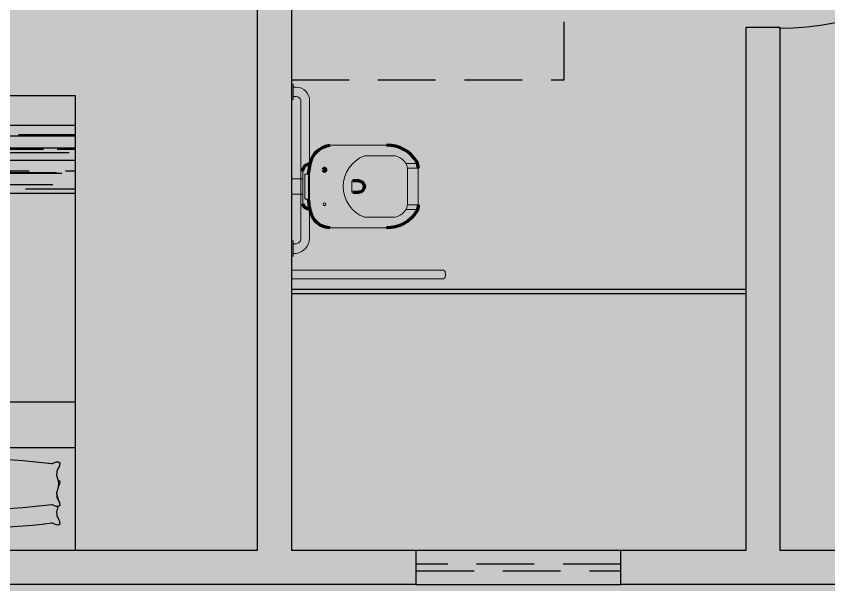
# Model space of a CAD drawing. Header units: centimetres. Extents: x 0 to 1814864, y -139216 to 99734.
# Drawn here: x 855079.2 to 855436.7, y -24900.6 to -24650.6 of the extents above; entities that cross this region are included whole.
import ezdxf

# ---------------------------------------------------------------- set-up
doc = ezdxf.new("R2010")
doc.units = ezdxf.units.CM
doc.header["$LTSCALE"] = 4
doc.linetypes.add('DASHED2', pattern=[9.524999999999999, 6.35, -3.175])
for name, color, linetype in [('0.1', 1, 'Continuous'), ('0.2', 2, 'Continuous'), ('0.4', 4, 'Continuous'), ('0.6', 6, 'Continuous'), ('02-CONT', 2, 'Continuous'), ('04', 254, 'Continuous'), ('AIT-LAY-HTC', 254, 'Continuous'), ('PDF1_PH - Metal', 253, 'Continuous'), ('PROJEÇÕES', 1, 'DASHED2')]:
    doc.layers.add(name, color=color, linetype=linetype)
doc.layers.add('PDF1_PH - Alv Construir', color=6, linetype='Continuous', lineweight=40)

# ---------------------------------------------------------------- blocks, each defined once
blk = doc.blocks.new('1_00e')
blk.add_lwpolyline([(-28.40539012428269, -52.25289090163764), (-25.40539012428269, -52.25289090163764), (-25.40539012428269, 47.74710909836236), (-28.40539012428269, 47.74710909836236)], close=True)
at = {"color": 1}
blk.add_arc((-28.40539012428326, -52.25289090163764), 100, 0, 90, dxfattribs=at)
blk = doc.blocks.new('Barra 3')
at = {"layer": 'PDF1_PH - Metal', "lineweight": 9}
for points in [[(19245.14185772219, 25719.83539646618), (19251.99860171888, 25719.83539646618), (19251.99860171888, 25718.97830346659), (19245.14185772219, 25718.97830346659)], [(19314.99755293517, 25719.83539646618), (19321.85473288964, 25719.83539646618), (19321.85473288964, 25718.97830346659), (19314.99755293517, 25718.97830346659)]]:
    blk.add_lwpolyline(points, close=True, dxfattribs=at)
for points in [[(19246.42749722157, 25717.69266396721), (19246.42749722157, 25718.97830346659)], [(19250.7129622195, 25717.69266396721), (19250.7129622195, 25718.97830346659)], [(19252.85569471847, 25715.54993146825), (19314.56900643537, 25715.54993146825)], [(19316.28319243454, 25717.69266396721), (19316.28319243454, 25718.97830346659)], [(19320.56909339026, 25717.69266396721), (19320.56909339026, 25718.97830346659)], [(19252.85569471847, 25711.69301297011), (19314.56900643537, 25711.69301297011)]]:
    blk.add_lwpolyline(points, dxfattribs=at)
for centre, radius, start, end in [((19253.42461139982, 25718.7625743121), 7.078440150872955, 188.6936103182999, 267.1299358179983), ((19253.00712313949, 25717.84408480383), 2.29914551384984, 183.773530933657, 266.2235994042778), ((19314.35059962556, 25717.91549670232), 6.222484964168509, 270.0360541296536, 357.9477482445207), ((19313.99598297072, 25717.76538724945), 2.288361905274916, 284.5016396748188, 358.1815433945518)]:
    blk.add_arc(centre, radius, start, end, dxfattribs=at)
blk = doc.blocks.new('bacia sanit')
at = {"layer": 'PDF1_PH - Metal', "lineweight": 9}
for points in [[(16873.71107896911, 24771.42362813914), (16898.99663033026, 24771.42362813914)], [(16889.13962487723, 24766.70918068363), (16889.56817137702, 24766.70918068363), (16889.99671787682, 24766.70918068363), (16890.42526437661, 24766.70918068363), (16890.8538108764, 24766.70918068363), (16899.42517683005, 24766.70918068363), (16899.85372332984, 24766.70918068363), (16900.28226982964, 24766.70918068363), (16900.71081632943, 24766.70918068363), (16901.13936282922, 24766.70918068363), (16901.56790932902, 24766.70918068363)], [(16912.78775159359, 24763.28080868529), (16907.66906866406, 24763.28080868529)], [(16861.71134101713, 24745.84860314918), (16861.71134101713, 24746.138076778), (16861.71134101713, 24759.85243668694), (16861.71134101713, 24760.70952968653)], [(16908.42508928349, 24761.13807618632), (16912.71055428142, 24761.13807618632), (16913.13910078121, 24761.13807618632)], [(16908.42508928349, 24761.13807618632), (16908.42508928349, 24760.70952968653), (16908.42508928349, 24760.28098318673), (16908.42508928349, 24759.85243668694), (16908.42508928349, 24759.42389018715), (16908.42508928349, 24758.99490772958), (16908.42508928349, 24758.56636122978), (16908.42508928349, 24758.13781472999), (16908.42508928349, 24757.7092682302), (16908.42508928349, 24757.2807217304), (16908.42508928349, 24756.85217523061), (16908.42508928349, 24756.42362873082)], [(16913.13910078121, 24761.13807618632), (16913.13910078121, 24760.70952968653), (16913.13910078121, 24760.28098318673), (16913.13910078121, 24759.85243668694), (16913.13910078121, 24759.42389018715), (16913.13910078121, 24758.99490772958), (16913.13910078121, 24758.56636122978), (16913.13910078121, 24758.13781472999), (16913.13910078121, 24757.7092682302), (16913.13910078121, 24757.2807217304), (16913.13910078121, 24756.85217523061), (16913.13910078121, 24756.42362873082), (16913.13910078121, 24755.99508223102), (16913.13910078121, 24755.56653573123), (16913.13910078121, 24755.13798923144), (16913.13910078121, 24754.70944273164), (16913.13910078121, 24754.28089623185), (16913.13910078121, 24753.85234973206), (16913.13910078121, 24753.42380323226), (16913.13910078121, 24752.99525673247), (16913.13910078121, 24752.56671023268), (16913.13910078121, 24752.13816373288), (16913.13910078121, 24751.70961723309), (16913.13910078121, 24751.2810707333), (16913.13910078121, 24750.85252423351), (16913.13910078121, 24750.42397773371), (16913.13910078121, 24749.99543123392), (16913.13910078121, 24749.56688473413), (16913.13910078121, 24749.13833823433), (16913.13910078121, 24748.70979173454), (16913.13910078121, 24748.28080927696), (16913.13910078121, 24747.85226277717), (16913.13910078121, 24747.42371627738), (16913.13910078121, 24746.99516977758), (16913.13910078121, 24746.56662327779), (16913.13910078121, 24746.138076778), (16913.13910078121, 24745.7095302782), (16913.13910078121, 24745.28098377841), (16913.13910078121, 24744.85243727862)], [(16861.71134101713, 24756.42362873082), (16856.56878301961, 24756.42362873082)], [(16862.56843401671, 24758.13781472999), (16862.56843401671, 24757.7092682302), (16862.56843401671, 24757.2807217304), (16862.56843401671, 24748.70979173454), (16862.56843401671, 24748.28080927696), (16862.56843401671, 24747.85226277717)], [(16862.99698051651, 24747.42415223516), (16862.99698051651, 24747.42371627738), (16863.4255270163, 24747.42371627738), (16863.85407351609, 24747.42371627738), (16864.28262001589, 24747.42371627738), (16864.28262001589, 24752.99525673247), (16864.28262001589, 24758.56636122978), (16863.85407351609, 24758.56636122978), (16863.4255270163, 24758.56636122978), (16862.99698051651, 24758.56636122978)], [(16884.42517742173, 24750.42397773371), (16883.99663092193, 24750.42397773371), (16883.56808442214, 24750.42397773371), (16883.56808442214, 24750.85252423351), (16883.56808442214, 24751.2810707333), (16883.56808442214, 24751.70961723309), (16883.56808442214, 24752.13816373288), (16883.56808442214, 24752.56671023268), (16883.56808442214, 24752.99525673247), (16883.56808442214, 24753.42380323226), (16883.56808442214, 24753.85234973206), (16883.56808442214, 24754.28089623185), (16883.56808442214, 24754.70944273164), (16883.56808442214, 24755.13798923144), (16883.56808442214, 24755.56653573123), (16883.99663092193, 24755.56653573123), (16883.99744104298, 24755.56734585228)], [(16908.42508928349, 24756.42362873082), (16908.42508928349, 24755.99508223102), (16908.42508928349, 24755.56653573123), (16908.42508928349, 24755.13798923144), (16908.42508928349, 24754.70944273164), (16908.42508928349, 24754.28089623185), (16908.42508928349, 24753.85234973206), (16908.42508928349, 24753.42380323226), (16908.42508928349, 24752.99525673247), (16908.42508928349, 24752.56671023268), (16908.42508928349, 24752.13816373289), (16908.42508928349, 24751.70961723309), (16908.42508928349, 24751.2810707333), (16908.42508928349, 24750.85252423351), (16908.42508928349, 24749.99543123392)], [(16861.71134101713, 24749.56688473413), (16856.56878301961, 24749.56688473413)], [(16908.42508928349, 24749.99543123392), (16908.42508928349, 24749.56688473413), (16908.42508928349, 24749.13833823433), (16908.42508928349, 24748.70979173454), (16908.42508928349, 24748.28080927696), (16908.42508928349, 24747.85226277717), (16908.42508928349, 24747.42371627738), (16908.42508928349, 24746.99516977758), (16908.42508928349, 24746.56662327779), (16908.42508928349, 24746.138076778), (16908.42508928349, 24745.7095302782), (16908.42508928349, 24745.28098377841), (16908.42508928349, 24744.85243727862)], [(16908.42508928349, 24744.85243727862), (16912.71055428142, 24744.85243727862), (16913.13910078121, 24744.85243727862)], [(16908.42508928349, 24744.85243727862), (16912.71055428142, 24744.85243727862), (16913.13910078121, 24744.85243727862)], [(16912.7877515936, 24742.70970477966), (16907.6148770092, 24742.70970477966)], [(16901.56790932902, 24739.28133278131), (16901.13936282922, 24739.28133278131), (16900.71081632943, 24739.28133278131), (16900.28226982964, 24739.28133278131), (16899.42517683005, 24739.28133278131), (16890.8538108764, 24739.28133278131), (16890.42526437661, 24739.28133278131), (16889.99671787682, 24739.28133278131), (16889.56817137702, 24739.28133278131), (16889.13962487723, 24739.28133278131)], [(16898.99663033026, 24734.5668853258), (16873.71107896911, 24734.5668853258)]]:
    blk.add_lwpolyline(points, dxfattribs=at)
at = {"layer": 'PDF1_PH - Metal', "lineweight": 211}
for points in [[(16913.13910078121, 24761.13807618632, 0.08652374986579098), (16912.5601488466, 24763.93430940064, 0.2649056019258861), (16898.99663033026, 24771.42362813914)], [(16913.13910078121, 24744.85243727862, -0.08652374986579098), (16912.5601488466, 24742.0562040643, -0.2649056019258861), (16898.99663033026, 24734.5668853258)]]:
    blk.add_lwpolyline(points, format="xyb", dxfattribs=at)
blk.add_lwpolyline([(16889.13962487723, 24752.99525673247), (16889.13962487723, 24752.99525673247), (16889.13962487723, 24752.99525673247)], dxfattribs=at)
at = {"layer": 'PDF1_PH - Metal', "lineweight": 9}
blk.add_circle((16871.35429119914, 24760.92358495753), 0.6430377285807504, dxfattribs=at)
at = {"layer": 'PDF1_PH - Metal', "lineweight": 211}
blk.add_circle((16871.35429119914, 24745.4954750072), 0.6430377285807504, dxfattribs=at)
for centre, radius, start, end in [((16873.97755076072, 24762.47483464584), 8.94849855074624, 90.32165930592623, 157.8055529537156), ((16864.79572645151, 24759.86013423894), 3.199203984476569, 88.16607237225546, 164.6032088854475), ((16890.78227264866, 24757.22271283105), 26.53369519454447, 161.0139296208047, 177.0973389625547), ((16885.37709123892, 26015.0748689311), 1259.508278705145, 269.9347230283288, 270.0652769716712), ((16886.54773971925, 24752.99569269004), 2.585261260353408, 275.8679396431668, 84.13206045255166), ((16885.37709123892, 23700.8345760275), 1049.590382611246, 89.92166763752519, 90.07833236247481), ((16864.7720442973, 24745.99333996359), 3.064123580200214, 177.2925714783312, 274.2592874148013), ((16892.19590696531, 24749.58474156546), 27.99681443693976, 184.4269647530196, 198.8012709750274), ((16875.20220854027, 24744.92084199191), 10.46077846249875, 204.6269905978502, 261.8048702837525)]:
    blk.add_arc(centre, radius, start, end, dxfattribs=at)
at = {"layer": 'PDF1_PH - Metal', "lineweight": 9}
for centre, radius, start, end in [((16894.39901415799, 24752.99525673247), 14.6878482339949, 110.9821810202764, 249.0178189797236), ((16901.64556657512, 24759.7991413133), 6.910475725114796, 11.17196656108775, 90.64388130159239), ((16862.9969805165, 24758.13781472999), 0.4285464997919917, 89.99999999951359, 180), ((16862.9969805165, 24747.85269873495), 0.4285464997919917, 180, 270.0000000004864), ((16901.64556657512, 24746.19137215165), 6.910475725128292, 269.3561186984086, 348.8280334388647)]:
    blk.add_arc(centre, radius, start, end, dxfattribs=at)
blk = doc.blocks.new('CAMA-SOLTEIRO')
h = blk.add_hatch()
h.set_pattern_fill('AR-RROOF', color=256, scale=0.08, style=0)
h.set_pattern_definition([(0, (-259.2971654992087, -62.25848343646964), (0.176, 0.08), [1.2, -0.16, 0.4, -0.08]), (0, (-259.1907654992087, -62.21848343646964), (-0.08, 0.1064), [0.24, -0.0264, 0.48, -0.06]), (0, (-259.2571654992087, -62.19048343646964), (0.416, 0.0536), [0.64, -0.112, 0.32, -0.08])])
h.paths.add_polyline_path([(0.4499999999999886, -1.569999999997059), (-0.4500000000000455, -1.569999999997044), (-0.4500000000000455, -1.869999999999941), (0.4499999999999886, -1.869999999999969)])
at = {"layer": 'AIT-LAY-HTC'}
h = blk.add_hatch(color=254, dxfattribs=at)
h.paths.add_polyline_path([(0.4499999999999886, -0.6535763996212509), (-0.4499999999999886, -0.6535763996212509), (-0.4499999999999886, -1.569999999997044), (0.4499999999999886, -1.569999999997044)])
h.paths.add_polyline_path([(0.4499999999999886, -2.131628207280301e-14), (-0.4499999999999886, -7.105427357601002e-15), (-0.4500000000000455, -0.4535763996212623), (0.4499999999999886, -0.4535763996212623)])
h.paths.add_polyline_path([(0.3716982436171747, -0.373121244349754), (0.3723867664295994, -0.3861706267807321), (0.3655536251368972, -0.390699628518469), (0.3589239480322135, -0.390246726289142), (0.3496964401738865, -0.3873305654911334), (0.3375292817262334, -0.3814624037465322, -0.06240135273612517), (-0.3458491167673401, -0.3814624037465322), (-0.3580162752151068, -0.3873305654911476), (-0.3672437830732633, -0.3902467262891278), (-0.3738734601780038, -0.3906996285184547), (-0.3807066014707061, -0.3861706267807179), (-0.3800180786582814, -0.3731212443497398), (-0.3760551388454587, -0.3650755000255188), (-0.3677125645626802, -0.3491925823837292), (-0.367078841438115, -0.3321323483973302), (-0.3724699016728437, -0.3091402599489683), (-0.3738734601780038, -0.3092361431671051), (-0.3807066014707061, -0.3047071414293683), (-0.3800180786582814, -0.2916577589983902), (-0.3760551388454587, -0.2836120146741834), (-0.3731809529210182, -0.2781400276378534), (-0.3671426902825488, -0.2523877149917055), (-0.3671057082908646, -0.2513921359974702), (-0.3671426902825488, -0.2503965570033344), (-0.373180952921075, -0.2246442443571155), (-0.3760551388455156, -0.2191722573209276), (-0.3800180786582814, -0.2111265129965787), (-0.3807066014707061, -0.1980771305656006), (-0.3738734601780038, -0.1935481288278922), (-0.3724699016728437, -0.1936440120460148), (-0.367078841438115, -0.1706519235976387), (-0.3677125645626802, -0.1535916896112397), (-0.3760551388455156, -0.1377087719694785), (-0.3800180786582814, -0.1296630276452575), (-0.3807066014707061, -0.116613645214251), (-0.3738734601780038, -0.1120846434765284), (-0.3672437830733202, -0.1125375457058411), (-0.3580162752149931, -0.1154537065038497), (-0.3458491167673401, -0.1213218682484509, -0.06240135273612597), (0.3375292817262334, -0.1213218682484509), (0.3496964401739433, -0.1154537065038497), (0.3589239480322135, -0.1125375457058553), (0.3655536251368972, -0.1120846434765284), (0.3723867664295994, -0.1166136452142652), (0.3716982436171747, -0.1296630276452575), (0.3677353038042952, -0.1377087719695922), (0.3593927295215735, -0.1535916896112681), (0.3587590063970083, -0.1706519235976671), (0.364150066631737, -0.193644012046029), (0.3655536251368972, -0.193548128827878), (0.3723867664295994, -0.1980771305656006), (0.3716982436171747, -0.2111265129965929), (0.3677353038042384, -0.2191722573211123), (0.3648611178799115, -0.2246442443571297), (0.3588228552414421, -0.250396557003306), (0.358785873249758, -0.251392135997456), (0.3588228552414421, -0.2523877149917482), (0.3648611178799115, -0.2781400276378392), (0.3677353038042952, -0.2836120146742545), (0.3716982436171747, -0.2916577589984044), (0.3723867664295994, -0.3047071414293683), (0.3655536251368972, -0.3092361431670909), (0.364150066631737, -0.3091402599489825), (0.3587590063970083, -0.3321323483973586), (0.3593927295215735, -0.3491925823837292), (0.3677353038044657, -0.3650755000253483)], flags=16)
h.paths.add_polyline_path([(-0.4500000000000455, -1.869999999999926), (-0.4499999999999886, -1.99999999999995), (0.4499999999999886, -1.99999999999995), (0.4499999999999886, -1.869999999999969)])
h = blk.add_hatch(color=252, dxfattribs=at)
edge = h.paths.add_edge_path()
edge.add_line((0.3677353038042384, -0.1377087719696206), (0.3716982436171179, -0.1296630276452433))
edge.add_line((0.3716982436171747, -0.1296630276452433), (0.3723867664295994, -0.1166136452142652))
edge.add_line((0.3723867664295994, -0.1166136452142652), (0.3655536251368972, -0.1120846434765284))
edge.add_line((0.3655536251368972, -0.1120846434765284), (0.3589239480322135, -0.1125375457058411))
edge.add_line((0.3589239480322135, -0.1125375457058553), (0.3496964401739433, -0.1154537065038497))
edge.add_line((0.3496964401739433, -0.1154537065038355), (0.3375292817262334, -0.1213218682484509))
edge.add_ellipse((-0.004159917520553336, -2.848495806804841), major_axis=(1.943480023054445, 1.943480023054444), ratio=0.9999999999999957, start_angle=37.85859147788927, end_angle=52.14140852211052)
edge.add_line((-0.3458491167673401, -0.1213218682484651), (-0.35801627521505, -0.1154537065038497))
edge.add_line((-0.35801627521505, -0.1154537065038497), (-0.3672437830732633, -0.1125375457058553))
edge.add_line((-0.3672437830733202, -0.1125375457058553), (-0.3738734601780607, -0.1120846434765284))
edge.add_line((-0.3738734601780607, -0.1120846434765426), (-0.380706601470763, -0.116613645214251))
edge.add_line((-0.3807066014707061, -0.116613645214251), (-0.3800180786582814, -0.1296630276452433))
edge.add_line((-0.3800180786582814, -0.1296630276452433), (-0.3760551388454587, -0.1377087719697059))
edge.add_line((-0.3760551388454019, -0.1377087719697201), (-0.3677125645626802, -0.1535916896112681))
edge.add_line((-0.3677125645626802, -0.1535916896112681), (-0.367078841438115, -0.1706519235976671))
edge.add_line((-0.367078841438115, -0.1706519235976671), (-0.3724699016728437, -0.1936440120460148))
edge.add_line((-0.3724699016728437, -0.1936440120460148), (-0.3672437830733202, -0.1940010310572049))
edge.add_line((-0.3672437830733202, -0.1940010310572049), (-0.35801627521505, -0.1969171918551993))
edge.add_line((-0.35801627521505, -0.1969171918551993), (-0.3458491167673401, -0.2027853535998148))
edge.add_ellipse((-0.004159917520553336, -2.929959292156191), major_axis=(1.943480023054446, 1.943480023054447), ratio=0.9999999999999976, start_angle=37.85859147788932, end_angle=52.14140852211062, ccw=False)
edge.add_line((0.3375292817262334, -0.2027853535998148), (0.3496964401739433, -0.1969171918551851))
edge.add_line((0.3496964401739433, -0.1969171918551709), (0.3589239480322703, -0.1940010310572049))
edge.add_line((0.3589239480322135, -0.1940010310572049), (0.364150066631737, -0.193644012046029))
edge.add_line((0.364150066631737, -0.193644012046029), (0.3587590063970083, -0.1706519235976671))
edge.add_line((0.3587590063970083, -0.1706519235976671), (0.3593927295215735, -0.1535916896112681))
edge.add_line((0.3593927295215735, -0.1535916896112681), (0.3677353038042952, -0.1377087719696206))
edge = h.paths.add_edge_path()
edge.add_line((0.3585894172769599, -0.2513921359974987), (0.3588228552414421, -0.250396557003306))
edge.add_line((0.3588228552414421, -0.250396557003306), (0.3593927295215735, -0.2350551749626035))
edge.add_line((0.3593927295215735, -0.2350551749626035), (0.367735303804352, -0.2191722573207713))
edge.add_line((0.367735303804352, -0.2191722573207713), (0.3716982436171747, -0.2111265129966071))
edge.add_line((0.3716982436171747, -0.2111265129966071), (0.3723867664295994, -0.198077130565629))
edge.add_line((0.3723867664295994, -0.198077130565629), (0.3655536251368972, -0.1935481288278922))
edge.add_line((0.3655536251368972, -0.193548128827878), (0.3589239480322135, -0.1940010310571907))
edge.add_line((0.3589239480322135, -0.1940010310572049), (0.3496964401739433, -0.1969171918551993))
edge.add_line((0.3496964401739433, -0.1969171918551993), (0.3375292817262334, -0.2027853535998148))
edge.add_ellipse((-0.004159917520553336, -2.929959292156191), major_axis=(1.94348002305446, 1.94348002305446), ratio=0.9999999999999964, start_angle=37.85859147788919, end_angle=52.14140852211058)
edge.add_line((-0.3458491167673401, -0.2027853535998148), (-0.3580162752149931, -0.1969171918552135))
edge.add_line((-0.3580162752149931, -0.1969171918552135), (-0.3672437830733202, -0.1940010310571907))
edge.add_line((-0.3672437830733202, -0.1940010310571907), (-0.3738734601780038, -0.1935481288278638))
edge.add_line((-0.3738734601780038, -0.193548128827878), (-0.3807066014707061, -0.1980771305656006))
edge.add_line((-0.3807066014707061, -0.1980771305656006), (-0.3800180786582814, -0.2111265129965929))
edge.add_line((-0.3800180786582814, -0.2111265129965929), (-0.376055138845345, -0.2191722573210413))
edge.add_line((-0.376055138845345, -0.2191722573210413), (-0.3677125645626802, -0.2350551749625893))
edge.add_line((-0.3677125645626802, -0.2350551749626035), (-0.3671426902825488, -0.250396557003306))
edge.add_line((-0.3671426902825488, -0.2503965570032918), (-0.3669092523180666, -0.2513921359974702))
edge.add_line((-0.3669092523180666, -0.2513921359974702), (-0.3732120659238944, -0.278272720073609))
edge.add_line((-0.3732120659238944, -0.278272720073609), (-0.3759659441697067, -0.2921238786731593))
edge.add_line((-0.3759659441697067, -0.2921238786731593), (-0.3732120659238944, -0.3059750372728232))
edge.add_line((-0.3732120659238944, -0.3059750372728232), (-0.367078841438115, -0.3321323483973302))
edge.add_line((-0.367078841438115, -0.3321323483973302), (-0.3677125645626802, -0.3491925823837292))
edge.add_line((-0.3677125645626802, -0.3491925823837292), (-0.3760551388454587, -0.3650755000255756))
edge.add_line((-0.3760551388454587, -0.3650755000255756), (-0.3800180786582814, -0.3731212443497398))
edge.add_line((-0.3800180786582814, -0.3731212443497398), (-0.3807066014707061, -0.3861706267807179))
edge.add_line((-0.3807066014707061, -0.3861706267807179), (-0.3738734601780607, -0.3906996285184547))
edge.add_line((-0.3738734601780607, -0.390699628518469), (-0.3672437830733202, -0.390246726289142))
edge.add_line((-0.3672437830733202, -0.3902467262891278), (-0.35801627521505, -0.3873305654911192))
edge.add_line((-0.3580162752149931, -0.3873305654911192), (-0.3458491167673401, -0.381462403746518))
edge.add_ellipse((-0.004159917520553336, 2.345711534809816), major_axis=(1.943480023054408, 1.943480023054407), ratio=0.9999999999999963, start_angle=217.8585914778892, end_angle=232.1414085221106)
edge.add_line((0.3375292817262334, -0.3814624037465322), (0.3496964401739433, -0.3873305654911476))
edge.add_line((0.3496964401739433, -0.3873305654911476), (0.3589239480321567, -0.390246726289142))
edge.add_line((0.3589239480321567, -0.390246726289142), (0.3655536251368403, -0.3906996285184832))
edge.add_line((0.3655536251368972, -0.390699628518469), (0.3723867664295994, -0.3861706267807321))
edge.add_line((0.3723867664295994, -0.3861706267807321), (0.3716982436171747, -0.373121244349754))
edge.add_line((0.3716982436171747, -0.3731212443497398), (0.3677353038042384, -0.3650755000254762))
edge.add_line((0.3677353038042384, -0.3650755000254762), (0.3593927295215735, -0.3491925823837292))
edge.add_line((0.3593927295215735, -0.3491925823837292), (0.3587590063970083, -0.3321323483973302))
edge.add_line((0.3587590063970083, -0.3321323483973444), (0.3648922308827878, -0.3059750372727663))
edge.add_line((0.3648922308827878, -0.3059750372727521), (0.3676461091286001, -0.2921238786731735))
edge.add_line((0.3676461091286001, -0.2921238786731735), (0.3648922308827878, -0.2782727200736659))
edge.add_line((0.3648922308827878, -0.2782727200736659), (0.3585894172769599, -0.2513921359974987))
for points in [[(0.4499999999999886, -0.6535763996212509), (0.4499999999999886, -0.4535763996212623), (-0.4499999999999886, -0.4535763996212623), (-0.4499999999999886, -0.6535763996212509)], [(-0.4499999999999886, -1.569999999997044), (0.4499999999999886, -1.569999999997044), (0.4499999999999886, -1.869999999999955), (-0.4499999999999886, -1.869999999999955)]]:
    blk.add_hatch(color=252, dxfattribs=at).paths.add_polyline_path(points)
for p, q in [((-0.4500000000000455, 7.105427357601002e-15), (0.4499999999999886, -7.105427357601002e-15)), ((-0.4500000000000455, 7.105427357601002e-15), (-0.4499999999999886, -1.99999999999995)), ((0.4499999999999886, -7.105427357601002e-15), (0.4499999999999886, -1.99999999999995)), ((0.4499999999999886, -0.05000000000000426), (0.4499999999999886, -1.949999999999953)), ((0.4499999999999886, -0.4535763996212623), (-0.4499999999999886, -0.4535763996212623)), ((0.4499999999999886, -0.6535763996212509), (-0.4499999999999886, -0.6535763996212509)), ((-0.4499999999999886, -1.569999999997044), (0.4499999999999886, -1.569999999997044)), ((-0.4499999999999886, -1.869999999999941), (0.4499999999999886, -1.869999999999955)), ((-0.4499999999999886, -1.99999999999995), (0.4499999999999886, -1.99999999999995))]:
    blk.add_line(p, q)
for points in [[(-0.3724699016728437, -0.1936440120460148), (-0.367078841438115, -0.1706519235976529), (-0.3677125645626802, -0.1535916896112539), (-0.3760551388454587, -0.1377087719695353), (-0.3800180786582814, -0.1296630276452433), (-0.3807066014707061, -0.1166136452142652), (-0.3738734601780038, -0.1120846434765284), (-0.3672437830733202, -0.1125375457058553), (-0.35801627521505, -0.1154537065038497), (-0.3458491167673401, -0.1213218682484651)], [(0.364150066631737, -0.1936440120460148), (0.3587590063970083, -0.1706519235976671), (0.3593927295215735, -0.1535916896112539), (0.3677353038042952, -0.1377087719695496), (0.3716982436171747, -0.1296630276452575), (0.3723867664295994, -0.1166136452142652), (0.3655536251368972, -0.1120846434765284), (0.3589239480322135, -0.1125375457058553), (0.3496964401739433, -0.1154537065038497), (0.3375292817262334, -0.1213218682484651)], [(-0.3458491167673401, -0.3814624037465322), (-0.35801627521505, -0.3873305654911476), (-0.3672437830733202, -0.3902467262891278), (-0.3738734601780038, -0.3906996285184547), (-0.3807066014707061, -0.3861706267807179), (-0.3800180786582814, -0.3731212443497398), (-0.3760551388454587, -0.3650755000254478), (-0.3677125645626802, -0.3491925823837292), (-0.367078841438115, -0.3321323483973302), (-0.3732120659238944, -0.3059750372727663), (-0.3759659441697067, -0.2921238786731593), (-0.3732120659238944, -0.2782727200735664), (-0.367078841438115, -0.2521154089490025), (-0.3677125645626802, -0.2350551749626035), (-0.3760551388454587, -0.219172257320885), (-0.3800180786582814, -0.2111265129965929), (-0.3807066014707061, -0.1980771305656148), (-0.3738734601780038, -0.193548128827878), (-0.3672437830733202, -0.1940010310572049), (-0.35801627521505, -0.1969171918551993), (-0.3458491167673401, -0.2027853535998148)], [(0.3375292817262334, -0.3814624037465322), (0.3496964401739433, -0.3873305654911476), (0.3589239480322135, -0.390246726289142), (0.3655536251368972, -0.390699628518469), (0.3723867664295994, -0.3861706267807321), (0.3716982436171747, -0.373121244349754), (0.3677353038042952, -0.365075500025462), (0.3593927295215735, -0.3491925823837434), (0.3587590063970083, -0.3321323483973444), (0.3648922308827878, -0.3059750372727805), (0.3676461091286001, -0.2921238786731735), (0.3648922308827878, -0.2782727200735806), (0.3587590063970083, -0.2521154089490167), (0.3593927295215735, -0.2350551749626035), (0.3677353038042952, -0.219172257320885), (0.3716982436171747, -0.2111265129966071), (0.3723867664295994, -0.1980771305656148), (0.3655536251368972, -0.193548128827878), (0.3589239480322135, -0.1940010310572049), (0.3496964401739433, -0.1969171918551993), (0.3375292817262334, -0.2027853535998148)], [(-0.3671426902825488, -0.2523877149916771), (-0.367078841438115, -0.2506688630459806), (-0.373180952921075, -0.2246442443571155)], [(0.3588228552414421, -0.2523877149916913), (0.3587590063970083, -0.2506688630459948), (0.3648611178799115, -0.2246442443571155)], [(-0.3724699016728437, -0.3091402599489825), (-0.3738734601780038, -0.3092361431671051), (-0.3807066014707061, -0.3047071414293683), (-0.3800180786582814, -0.2916577589983902), (-0.3760551388454587, -0.2836120146740981), (-0.373180952921075, -0.2781400276378818)], [(0.364150066631737, -0.3091402599489825), (0.3655536251368972, -0.3092361431671051), (0.3723867664295994, -0.3047071414293825), (0.3716982436171747, -0.2916577589983902), (0.3677353038042952, -0.2836120146740981), (0.3648611178799115, -0.2781400276378818)]]:
    blk.add_lwpolyline(points)
for centre, radius, start, end in [((-0.004159917520553336, -2.848495806804841), 2.748495806804713, 82.85859147788834, 97.14140852211166), ((-0.004159917520553336, -2.929959292156191), 2.748495806804713, 82.85859147788834, 97.14140852211166), ((-0.004159917520553336, 2.345711534809816), 2.748495806804664, 262.8585914778884, 277.1414085221116)]:
    blk.add_arc(centre, radius, start, end)

msp = doc.modelspace()

# ---------------------------------------------------------------- hatches: boundary and pattern name
at = {"layer": '0.2', "true_color": 0x000000}
h = msp.add_hatch(color=18, dxfattribs=at)
h.dxf.hatch_style = 1
h.paths.add_polyline_path([(856255.2171221967, -24830.57963985066), (856240.2171221967, -24830.57963985066), (856240.2171221967, -24885.57963985066), (855880.2171221967, -24885.57963985066), (855880.2171221967, -24685.57963985066), (855890.2171221967, -24685.57963985066), (855890.2171221967, -24670.57963985066), (855880.2171221967, -24670.57963985066), (855880.2171221967, -24510.57963985066), (855855.2171221967, -24510.57963985066), (855855.2171221967, -24525.57963985066), (855865.2171221967, -24525.57963985066), (855865.2171221967, -24885.57963985066), (855730.2171221967, -24885.57963985066), (855730.2171221967, -24900.57963985066), (855880.2171221967, -24900.57963985066), (856255.2171221967, -24900.57963985066)])
h.paths.add_polyline_path([(855550.2171221967, -24885.5796743734), (855495.2171190582, -24885.57963985065), (855415.2171221967, -24885.57963985066), (855415.2171221967, -24655.57963985066), (855400.2171221967, -24655.57963985066), (855400.2171221967, -24885.57963985066), (855345.2171221967, -24885.57963985066), (855345.2171221967, -24900.57963985066), (855415.2171221967, -24900.57963985066), (855550.2171221967, -24900.57963985066)], flags=17)
h.paths.add_polyline_path([(855735.2171221967, -24510.57963985066), (855425.2171221967, -24510.57963985066), (855185.2171221967, -24510.57963985066), (855175.2171221967, -24510.57963985064), (855175.2171221967, -24525.57963985064), (855185.2171221967, -24525.57963985064), (855185.2171221967, -24885.57963985064), (855050.2171221967, -24885.57963985064), (855050.2171221967, -24900.57963985064), (855200.2171221967, -24900.57963985064), (855255.2171221967, -24900.57963985066), (855255.2171221967, -24885.57963985066), (855200.2171221967, -24885.57963985066), (855200.2171221967, -24525.57963985066), (855400.2171221967, -24525.57963985066), (855400.2171221967, -24535.57963985066), (855415.2171221967, -24535.57963985066), (855415.2171221967, -24525.57963985066), (855425.2171221967, -24525.57963985066), (855735.2171221967, -24525.57963985066)])
h.paths.add_polyline_path([(854870.2171221967, -24885.57967437339), (854815.2171190582, -24885.57963985063), (854735.2171221967, -24885.57963985064), (854735.2171221967, -24655.57963985064), (854720.2171221967, -24655.57963985064), (854720.2171221967, -24885.57963985064), (854665.2171221967, -24885.57963985064), (854665.2171221967, -24900.57963985064), (854735.2171221967, -24900.57963985064), (854870.2171221967, -24900.57963985064)], flags=17)
h.paths.add_polyline_path([(855055.2171221967, -24510.57963985064), (854745.2171221967, -24510.57963985064), (854505.2171221967, -24510.57963985064), (854495.2171221967, -24510.57963985065), (854495.2171221967, -24525.57963985065), (854505.2171221967, -24525.57963985065), (854505.2171221967, -24885.57963985065), (854370.2171221967, -24885.57963985065), (854370.2171221967, -24900.57963985065), (854520.2171221967, -24900.57963985065), (854575.2171221967, -24900.57963985064), (854575.2171221967, -24885.57963985064), (854520.2171221967, -24885.57963985064), (854520.2171221967, -24525.57963985064), (854720.2171221967, -24525.57963985064), (854720.2171221967, -24535.57963985064), (854735.2171221967, -24535.57963985064), (854735.2171221967, -24525.57963985064), (854745.2171221967, -24525.57963985064), (855055.2171221967, -24525.57963985064)])
h.paths.add_polyline_path([(854190.2171221967, -24885.5796743734), (854135.2171190582, -24885.57963985064), (854055.2171221967, -24885.57963985065), (854055.2171221967, -24655.57963985065), (854040.2171221967, -24655.57963985065), (854040.2171221967, -24885.57963985065), (853985.2171221967, -24885.57963985065), (853985.2171221967, -24900.57963985065), (854055.2171221967, -24900.57963985065), (854190.2171221967, -24900.57963985065)], flags=17)
h.paths.add_polyline_path([(853840.2171221967, -24525.57963985065), (854040.2171221967, -24525.57963985065), (854040.2171221967, -24535.57963985065), (854055.2171221967, -24535.57963985065), (854055.2171221967, -24525.57963985065), (854065.2171221967, -24525.57963985065), (854375.2171221967, -24525.57963985065), (854375.2171221967, -24510.57963985065), (854065.2171221967, -24510.57963985065), (853825.2171221967, -24510.57963985065), (853815.2171221967, -24510.57963985065), (853815.2171221967, -24525.57963985065), (853825.2171221967, -24525.57963985065), (853825.2171221967, -24885.57963985065), (853690.2171221967, -24885.57963985065), (853690.2171221967, -24900.57963985065), (853840.2171221967, -24900.57963985065), (853895.2171221967, -24900.57963985065), (853895.2171221967, -24885.57963985065), (853840.2171221967, -24885.57963985065)])
h.paths.add_polyline_path([(853510.2171221967, -24885.5796743734), (853455.2171190582, -24885.57963985064), (853375.2171221967, -24885.57963985065), (853375.2171221967, -24655.57963985065), (853360.2171221967, -24655.57963985065), (853360.2171221967, -24885.57963985065), (853305.2171221967, -24885.57963985065), (853305.2171221967, -24900.57963985065), (853375.2171221967, -24900.57963985065), (853510.2171221967, -24900.57963985065)], flags=17)
h.paths.add_polyline_path([(853215.2171221967, -24885.57963985065), (853160.2171221967, -24885.57963985065), (853160.2171221967, -24525.57963985065), (853360.2171221967, -24525.57963985065), (853360.2171221967, -24535.57963985065), (853375.2171221967, -24535.57963985065), (853375.2171221967, -24525.57963985065), (853385.2171221967, -24525.57963985065), (853695.2171221967, -24525.57963985065), (853695.2171221967, -24510.57963985065), (853385.2171221967, -24510.57963985065), (853160.2171221967, -24510.57963985065), (853160.2171221967, -24503.07963985065), (853145.2171221967, -24503.07963985065), (853145.2171221967, -24900.57963985065), (853215.2171221967, -24900.57963985065)])
h.paths.add_polyline_path([(853160.2171221967, -23985.57963985065), (853215.2171221967, -23985.57963985065), (853215.2171221967, -23970.57963985065), (853145.2171221967, -23970.57963985065), (853145.2171221967, -24383.07963985065), (853152.7171221967, -24383.07963985065), (853160.2171221967, -24383.07963985065), (853160.2171221967, -24360.57963985065), (853385.2171221967, -24360.57963985065), (853695.2171221967, -24360.57963985065), (853695.2171221967, -24345.57963985065), (853385.2171221967, -24345.57963985065), (853375.2171221967, -24345.57963985065), (853375.2171221967, -24335.57963985065), (853360.2171221967, -24335.57963985065), (853360.2171221967, -24345.57963985065), (853160.2171221967, -24345.57963985065)])
h.paths.add_polyline_path([(853375.2171221967, -23985.57963985065), (853510.2171221967, -23985.57963985065), (853510.2171221967, -23970.57963985065), (853360.2171221967, -23970.57963985065), (853305.2171221967, -23970.57963985065), (853305.2171221967, -23985.57963985065), (853360.2171221967, -23985.57963985065), (853360.2171221967, -24215.57963985065), (853375.2171221967, -24215.57963985065)], flags=17)
h.paths.add_polyline_path([(853840.2171221967, -23985.57963985065), (853895.2171221967, -23985.57963985065), (853895.2171221967, -23970.57963985065), (853825.2171221967, -23970.57963985065), (853690.2171221967, -23970.57963985065), (853690.2171221967, -23985.57963985065), (853825.2171221967, -23985.57963985065), (853825.2171221967, -24345.57963985065), (853815.2171221967, -24345.57963985065), (853815.2171221967, -24360.57963985065), (853840.2171221967, -24360.57963985065), (854065.2171221967, -24360.57963985065), (854375.2171221967, -24360.57963985065), (854375.2171221967, -24345.57963985065), (854065.2171221967, -24345.57963985065), (854055.2171221967, -24345.57963985065), (854055.2171221967, -24335.57963985065), (854040.2171221967, -24335.57963985065), (854040.2171221967, -24345.57963985065), (853840.2171221967, -24345.57963985065)])
h.paths.add_polyline_path([(854055.2171221967, -23985.57963985065), (854190.2171221967, -23985.57963985065), (854190.2171221967, -23970.57963985065), (854040.2171221967, -23970.57963985065), (853985.2171221967, -23970.57963985065), (853985.2171221967, -23985.57963985065), (854040.2171221967, -23985.57963985065), (854040.2171221967, -24215.57963985065), (854055.2171221967, -24215.57963985065)], flags=17)
h.paths.add_polyline_path([(854580.2171221969, -23970.57963985065), (854505.2171221967, -23970.57963985065), (854370.2171221967, -23970.57963985065), (854370.2171221967, -23985.57963985065), (854505.2171221967, -23985.57963985065), (854505.2171221967, -24345.57963985065), (854495.2171221967, -24345.57963985065), (854495.2171221967, -24360.57963985065), (854520.2171221967, -24360.57963985065), (854520.2171221967, -24200.57963985065), (854530.2171221967, -24200.57963985065), (854530.2171221967, -24185.57963985065), (854520.2171221967, -24185.57963985065), (854520.2171221967, -23985.57963985065), (854580.2171221969, -23985.57963985065)])
h.paths.add_polyline_path([(854795.2171221967, -24185.57963985065), (854785.2171221967, -24185.57963985065), (854785.2171221967, -23985.57963985065), (854845.2171221966, -23985.57963985065), (854845.2171221966, -23970.57963985065), (854770.2171221967, -23970.57963985065), (854710.2171221969, -23970.57963985065), (854710.2171221969, -23985.57963985065), (854770.2171221967, -23985.57963985065), (854770.2171221967, -24185.57963985065), (854630.2171221967, -24185.57963985065), (854630.2171221967, -24200.57963985065), (854785.2171221967, -24200.57963985065), (854795.2171221967, -24200.57963985065)])
h.paths.add_polyline_path([(855050.2171221963, -23970.57963985066), (855050.2171221965, -23952.53955871404), (855035.2171221965, -23952.53955871402), (855035.2171221963, -23970.57963985066), (854975.2171221966, -23970.57963985066), (854975.2171221966, -23985.57963985066), (855035.2171221963, -23985.57963985066), (855035.2171221963, -24185.57963985066), (855025.2171221963, -24185.57963985066), (854895.2171221967, -24185.57963985065), (854895.2171221967, -24200.57963985065), (855025.2171221963, -24200.57963985066), (855050.2171221963, -24200.57963985066)])
at = {"layer": '0.4', "true_color": 0xf8f3ec}
h = msp.add_hatch(color=7, dxfattribs=at)
h.dxf.hatch_style = 1
h.paths.add_polyline_path([(861342.4613062439, -28259.32218729638), (861342.4613062439, -19037.77254607299), (839953.6544866126, -19037.77254607299), (839953.6544866126, -28259.32218729638)])

# ---------------------------------------------------------------- linework, layer by layer
at = {"layer": '0.1'}
for p, q in [((855200.2171221967, -24770.57963985066), (855400.2171221967, -24770.57963985066)), ((855200.2171221967, -24772.57963985066), (855400.2171221967, -24772.57963985066))]:
    msp.add_line(p, q, dxfattribs=at)
at = {"layer": '0.1', "linetype": 'DASHED2'}
for p, q in [((855345.2171221968, -24891.57963985066), (855255.2171221967, -24891.57963985066)), ((855255.2171221967, -24894.57963985066), (855345.2171221968, -24894.57963985066))]:
    msp.add_line(p, q, dxfattribs=at)
at = {"layer": '0.6'}
for p, q in [((855415.2171221967, -24655.57963985066), (855400.2171221967, -24655.57963985066)), ((855255.2171221967, -24900.57963985066), (855255.2171221967, -24885.57963985066)), ((855345.2171221968, -24885.57963985066), (855255.2171221967, -24885.57963985066)), ((855345.2171221967, -24900.57963985066), (855345.2171221967, -24885.57963985066)), ((855255.2171221967, -24900.57963985066), (855345.2171221968, -24900.57963985066))]:
    msp.add_line(p, q, dxfattribs=at)
for points in [[(855175.2171221967, -24525.57963985064), (855185.2171221967, -24525.57963985064), (855185.2171221967, -24885.57963985064), (855050.2171221967, -24885.57963985064)], [(855200.2171221967, -24525.57963985066), (855200.2171221967, -24885.57963985066)], [(855400.2171221967, -24655.57963985066), (855400.2171221967, -24885.57963985066), (855345.2171221967, -24885.57963985066)], [(855415.2171221967, -24655.57963985066), (855415.2171221967, -24885.57963985066)], [(855255.2171221967, -24885.57963985066), (855200.2171221967, -24885.57963985066)], [(855550.2171221967, -24885.57963985066), (855415.2171221967, -24885.57963985066)], [(855200.2171221967, -24900.57963985064), (855050.2171221967, -24900.57963985064)], [(855255.2171221967, -24900.57963985066), (855185.2171221967, -24900.57963985066)], [(855415.2171221967, -24900.57963985066), (855345.2171221967, -24900.57963985066)], [(855550.2171221967, -24900.57963985066), (855400.2171221967, -24900.57963985066)]]:
    msp.add_lwpolyline(points, dxfattribs=at)
at = {"layer": 'PDF1_PH - Metal', "lineweight": 9}
for points in [[(855267.1309520309, -24762.23570881924), (855200.2171221967, -24762.23570881924)], [(855267.1309520309, -24766.04266181761), (855200.2171221967, -24766.04266181761)]]:
    msp.add_lwpolyline(points, dxfattribs=at)
msp.add_open_spline([(855267.1309520309, -24766.04266181761), (855268.3999363637, -24766.04266181761), (855268.3999363637, -24762.23570881924), (855267.1309520309, -24762.23570881924)], degree=3, dxfattribs=at)
at = {"layer": 'PROJEÇÕES', "color": 250}
msp.add_lwpolyline([(855200.2171221967, -24678.49408333353), (855320.2171221967, -24678.49408333353), (855320.2171221967, -24598.49408333353), (855200.2171221967, -24598.49408333353)], close=True, dxfattribs=at)

# ---------------------------------------------------------------- block references
at = {"layer": '02-CONT', "xscale": 1.2, "yscale": 1.2, "zscale": 1.2, "rotation": 270}
msp.add_blockref('1_00e', (855477.5238897734, -24569.92621445827), dxfattribs=at)
at = {"layer": '04', "ltscale": 3, "xscale": 99.99999651281604, "yscale": 99.99999651281604, "zscale": 99.99999651281604, "rotation": 179.999964036215}
msp.add_blockref('CAMA-SOLTEIRO', (855060.217123766, -24885.57961160474), dxfattribs=at)
at = {"layer": 'PDF1_PH - Alv Construir'}
for name, p, xscale, yscale, zscale, rotation in [('Barra 3', (880586.8579152242, -43751.97907266005, 77800), 0.9870452279999999, 0.9870452279999999, 0.9870452279999999, 89.99999999999999), ('bacia sanit', (838562.0213444635, -293.1430660372862), -0.9870452279999995, 0.9870452279999995, 0.9870452279999995, 180)]:
    msp.add_blockref(name, p, dxfattribs=dict(at, xscale=xscale, yscale=yscale, zscale=zscale, rotation=rotation))

doc.saveas('drawing.dxf')
